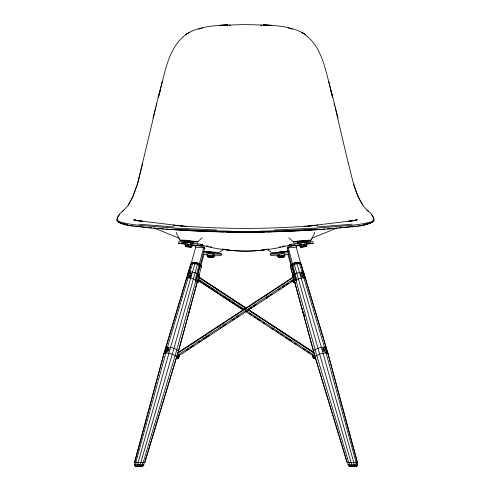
<?xml version="1.0" encoding="UTF-8"?>
<svg xmlns="http://www.w3.org/2000/svg" width="491" height="491" viewBox="0 0 491 491"><rect width="100%" height="100%" fill="white"/><g stroke="black" fill="none" stroke-linecap="round" stroke-linejoin="round"><path stroke-width="0.74" d="M292.869 277.194L292.894 276.102M197.124 281.503L198.45 281.263L198.487 280.177M176.692 357.509L177.957 357.27L177.994 356.368L294.453 279.944M373.939 219.219L373.823 221.03C363.929 228.119 348.935 225.983 337.342 228.247C306.789 230.641 276.151 231.979 245.5 231.973C212.167 231.924 178.828 230.506 145.631 227.517C136.363 225.541 124.874 227.223 117.177 221.03L117.061 219.219M314.657 355.521L347.106 462.491L357.417 462.491L327.927 353.238L303.647 272.388C299.933 271.713 295.791 273.002 292.888 275.365L293.047 276.335L290.733 267.392L290.709 265.563L291.292 264.717L291.378 265.306M290.733 267.392L290.623 266.631C293.409 264.367 297.374 263.133 300.934 263.777L303.819 273.352L300.934 263.777L300.283 262.918L298.166 262.28L294.115 263.09L294.072 263.63L319.635 354.189L351.102 462.491M117.515 217.82L117.374 219.643L118.325 220.975L120.32 222.006L127.844 223.749L138.523 225.283L173.875 228.033L216.537 229.997M191.864 241.682L183.806 240.578L193.429 241.56L193.313 242.922L183.622 241.94L187.316 242.529M207.214 254.651L207.098 255.983L207.84 257.026L210.492 257.53L213.112 257.474L214.021 256.566L214.137 255.234M207.687 254.872L207.57 256.204L208.196 257.198M208.957 255.111L209.166 257.382M210.694 255.308L210.492 257.53M212.419 255.406L211.805 257.603M213.683 255.375L213.567 256.707L212.769 257.585M191.558 242.585L191.674 241.222M169.014 350.181L168.726 348.205L166.983 348.199L165.528 350.169L165.817 352.145M295.097 282.399L293.44 282.448L292.611 281.061M192.202 244.972L192.042 246.304L191.109 247.188L186.187 246.66L185.144 245.488L185.377 243.487M185.856 243.475L185.623 245.475L186.212 246.556L191.109 247.188M187.132 243.573L187.181 246.629M188.783 244.426L188.501 246.77M190.582 243.978L189.814 246.942M191.754 244.849L191.6 246.181L190.766 247.096M178.712 243.34L178.908 241.713L183.346 241.903L202.519 244.549L204.765 247.961L196.112 281.005L195.037 280.386L203.605 247.906L201.691 246.046L183.143 243.536L178.712 243.34L185.53 244.303M183.143 243.536L183.346 241.903M183.824 241.824L184.002 240.467M185.254 242.266L185.432 240.903M168.622 348.187L167.388 347.462L168.382 347.898L168.935 348.831L168.272 351.114L167.235 351.851L165.498 351.844C164.872 350.243 165.878 348.193 167.388 347.462L188.299 277.163L189.483 276.992L191.171 275.156L191.226 273.99L190.68 273.064L189.661 272.634L188.188 273.972L187.501 276.237L187.734 276.979L188.299 277.163M192.515 263.084L192.601 262.495L193.755 262.28L199.027 263.63M200.543 265.306L200.629 264.717L201.212 265.563L201.187 267.392L201.212 265.563L200.021 264.6M315.627 358.338L313.884 358.344L312.429 356.374L312.62 355.054M312.81 354.987L312.589 356.515L312.81 355.22M313.859 357.012L313.884 358.344M188.317 272.266L190.987 263.777C194.546 263.133 198.517 264.367 201.304 266.631L198.953 276.034L199.113 275.07C196.21 272.714 192.073 271.425 188.366 272.1L163.853 354.177L190.987 263.777L192.601 262.495M165.535 348.334L165.676 347.395C170.082 346.591 174.999 348.125 178.448 350.924L144.814 462.491L134.509 462.491L163.994 353.238L164.804 351.992M186.531 278.078L186.408 278.888L186.531 278.078C190.318 277.39 194.534 278.704 197.505 281.11L178.307 351.869M188.366 272.1L188.194 273.057L190.649 265.25M176.637 357.712L197.505 281.11M312.822 355.435L312.669 356.448L312.902 355.159M312.712 354.993L312.509 356.306L313.958 358.283L315.707 358.289M313.939 356.957L313.995 358.037L312.73 356.306M144.176 462.491L143.826 464.824L142.703 465.83L135.228 465.83L134.503 464.83L134.994 462.491M189.814 309.085L190.379 306.126M142.856 462.491L142.408 464.793L141.525 466.45M140.678 462.491L139.794 466.45M138.223 462.491L137.824 466.45M136.148 462.491L135.663 464.842L136.142 466.45M212.664 255.891L213.057 254.258L221.576 254L221.079 255.553L212.664 255.891L203.249 254.215M152.977 118.036L162.312 81.273M158.102 97.549C165.056 75.178 167.118 45.246 189.501 32.24L185.389 34.652C197.855 26.551 213.358 25.63 227.793 24.863L219.36 25.354L245.5 24.55L271.64 25.354L263.207 24.863C277.642 25.63 293.145 26.551 305.611 34.652L301.499 32.24C323.882 45.246 325.944 75.178 332.898 97.549M142.642 163.245L137.535 183.72L132.699 197.044L128.151 205.152M155.85 107.474L137.498 184.15L132.533 197.554L127.881 205.754L122.541 211.615M156.224 105.995L156.789 103.779M200.021 265.594L175.183 355.484L143.237 462.491M197.382 281.92L199.113 275.07M134.595 462.491L163.656 354.913M158.697 96.42L159.287 94.235M159.685 92.781L160.281 90.596M135.792 462.491L166.081 352.022M189.63 269.258L195.7 247.145L194.626 245.58L191.594 245.15M299.719 244.972L299.878 246.304L300.817 247.188L304.739 246.629L304.788 243.573M312.828 355.159L312.509 356.306L313.485 355.73M200.942 265.563L203.998 254.62L202.464 254.584M138.094 462.491L170.543 347.401L194.915 263.784L195.663 262.495M140.819 462.491L173.961 348.346L197.812 263.09M144.704 462.491L176.778 356.773C173.323 353.968 168.407 352.434 163.994 353.238M304.555 276.433L304.316 277.157L303.745 277.323L301.566 276.359L300.94 275.255L300.903 274.088L301.462 273.174C303.285 271.928 304.512 275.015 304.555 276.433L303.536 277.034M188.421 313.448L189.673 309.821M277.783 255.234L277.9 256.566L278.808 257.474L280.115 257.603L282.755 257.382L282.963 255.111M293.207 276.169L292.82 277.255L178.227 352.378M117.318 218.581L118.086 216.666M176.723 232.458L176.373 233.2L179.902 240.093L190.79 241.738M313.049 356L313.148 357.135L314.105 357.436M326.122 352.17L326.417 350.2L324.974 348.223L324.011 347.916L323.225 348.217L322.832 349.046L323.495 351.323M300.652 274.236L301.057 273.413L301.848 273.119L303.69 274.285L304.34 276.562L303.935 277.384L303.143 277.673M178.908 356.65L178.03 357.473M193.546 241.971L197.542 241.83L186.69 240.289L179.902 240.093M199.125 280.441L198.229 281.257M300.21 241.738L311.098 240.093L314.627 233.2L314.277 232.458M177.957 357.27L178.436 356.386L177.128 356.748M304.739 246.629L305.709 246.556L306.304 245.475L306.065 243.475M300.817 247.188L305.733 246.66L306.783 245.488L306.544 243.487M282.755 257.382L283.724 257.198L284.823 255.983L284.712 254.651M305.733 246.66L306.783 245.488L299.878 246.304L301.179 247.2M313.215 243.34L308.778 243.536L290.236 246.046L288.315 247.906L296.883 280.386L295.809 281.005L287.155 247.961L289.402 244.549L308.575 241.903L313.012 241.713L313.215 243.34L306.39 244.303M301.885 267.779L296.22 247.145L297.3 245.58L299.571 245.261M357.338 464.805L348.094 464.824L349.224 465.83L349.224 466.45L356.699 466.45L357.417 464.83L356.853 462.491L357.338 464.805L356.601 466.45M190.876 264.539L191.637 262.918L193.755 262.28M199.266 280.404L198.61 281.503M199.352 280.484L198.468 281.809L197.253 281.834M177.895 358.166L179.166 356.441L177.938 358.412L176.189 358.418M177.938 358.412L179.381 356.441L179.184 355.128M118.521 216.065L119.405 214.874M179.117 355.423L179.264 356.441L177.932 358.025L179.209 356.3L179.037 355.146M176.226 358.264L177.969 358.27L179.424 356.3L179.233 354.981M197.13 281.797L198.174 281.816L199.033 280.674M197.02 282.043L198.211 282.067L199.321 280.6M213.554 256.345L212.756 257.309L213.112 257.474M190.741 247.2L192.042 246.304L185.144 245.488M372.117 222.435L373.307 221.202M199.119 280.613L198.432 281.036M189.992 277.292L190.876 276.464M197.394 242.118L202.132 237.712M123.916 209.964C120.872 212.695 116.698 215.905 116.962 220.441C119.301 223.835 124.1 223.657 127.703 224.669M291.9 264.6L290.709 265.563L290.623 266.631L292.931 275.543M224.074 249.213L219.943 252.11L217.9 252.386L204.483 251.417M315.228 357.509L313.97 357.27L313.491 356.386L314.927 355.668L246.777 310.95M293.833 277.022L177.76 353.256M294.017 278.784L176.999 355.668L177.994 356.368L176.238 356.681M187.341 346.916L189.256 345.658M191.815 343.982L193.73 342.724M196.29 341.049L198.204 339.79M201.396 337.698L202.679 336.857M204.594 335.605L206.508 334.346M209.068 332.671L210.983 331.413M217.372 327.221L219.931 325.545M221.846 324.287L224.399 322.612M231.427 318.002L232.709 317.168M235.901 315.069L237.178 314.234M248.673 306.697L249.944 305.862M253.129 303.776L254.406 302.941M261.415 298.35L262.685 297.515M265.87 295.429L267.147 294.594M277.341 287.916L279.888 286.247M283.074 284.166L284.344 283.332M186.727 350.12L188.636 348.868M190.539 347.616L193.215 345.811M198.806 342.196L200.076 341.362M203.256 339.275L204.526 338.446M205.404 337.82L207.325 336.556M207.705 336.36L208.976 335.525M220.416 328.019L221.686 327.19M223.362 326.042L225.498 324.686M232.489 320.101L234.397 318.849M236.828 317.211L238.847 315.928M249.643 308.845L251.545 307.599L249.624 308.827M253.448 306.353L255.983 304.684L254.068 305.918M284.498 285.958L282.595 287.21L284.547 285.989M287.032 284.295L288.297 283.46M278.833 289.727L280.103 288.898M286.456 284.743L288.358 283.497M290.899 281.84L292.802 280.594M292.624 280.606L293.704 282.104L294.637 281.527M302.051 273.886L303.156 273.235M313.958 358.283L315.425 357.417M371.589 222.693L363.34 225.038M278.808 257.474L279.164 257.309L278.372 256.345L277.9 256.566L284.35 256.204L284.24 254.872M283.724 257.198L284.823 255.983L284.369 255.842M292.9 263.63L294.115 263.09M292.986 264.115L298.909 262.66L300.283 262.918L301.051 264.539M337.016 227.959L311.681 238.288M324.569 347.585L323.563 348.021L323.004 348.948L323.035 350.12L324.692 351.979L326.447 351.979L326.54 350.126L325.318 348.021L324.569 347.585L303.665 277.28M301.462 273.174L302.407 272.793L299.455 263.501L298.166 262.28M193.012 241.701L193.429 241.56M198.174 281.816L196.995 281.724M177.994 357.626L178.865 356.791L178.233 356.797M207.552 255.842L207.098 255.983L210.578 256.64L214.021 256.566M198.505 29.19L202.605 28.024M282.276 246.421L284.436 245.844M353.821 220.68L357.331 219.784L353.784 220.698M288.647 250.895L277.108 252.362A10.63 0.964 -4.6 0 1 271.063 252.11L266.926 249.213M294.49 281.03L293.471 281.263L293.434 280.177M289.451 245.138C260.966 252.89 230.782 253.006 202.274 245.297M348.094 464.824L349.334 465.83L349.334 466.45M363.297 224.669C366.9 223.657 371.699 223.835 374.038 220.441C374.302 215.905 370.128 212.695 367.084 209.964M299.136 241.682L307.194 240.578L297.571 241.56L297.687 242.922L298.111 243.07L302.309 242.714M279.397 246.998L280.834 246.709M303.684 242.529L307.378 241.94L297.687 242.922M288.671 254.215L279.262 255.891L270.842 255.553L270.345 254L278.863 254.258L288.34 252.552M270.345 254L277.673 252.773M279.87 252.411L285.731 251.429L288.542 251.453M222.202 249.078C237.552 251.901 253.448 251.901 268.798 249.078M260.506 250.404L268.037 249.189M348.051 221.3L353.391 220.662L307.82 226.118M357.509 225.946L362.628 225.173M308.526 242.351L310.772 242.032M356.067 226.13L344.995 227.394M303.647 272.388L305.512 278.888L305.39 278.078C301.603 277.39 297.386 278.704 294.422 281.11L314.031 353.33M352.293 224.191L317.376 226.922M306.341 226.265L304.125 226.486L306.396 226.271M296.22 247.145L287.155 247.961M307.912 226.13L317.763 225.216C269.712 229.444 221.288 229.444 173.237 225.216L183.088 226.13M339.14 227.934L342.804 227.597M297.454 241.971L293.606 242.118L288.868 237.712M327.294 228.916L331.744 228.554M333.229 228.438L336.943 228.137M279.931 251.785L281.38 251.68M325.128 229.064C272.137 233.274 218.863 233.274 165.872 229.064M291.55 244.401L289.402 244.549L290.236 246.046L297.3 245.58M293.704 244.254L295.134 244.156M302.794 230.205L305.684 230.009M310.748 229.671L312.92 229.524M292.513 230.813L297.656 230.512M316.585 229.082L289.015 230.445L259.972 231.181M278.98 231.494L267.577 231.899M282.012 231.353L288.849 231.034M274.463 229.997L317.125 228.033L352.477 225.283L363.156 223.749L370.68 222.006L372.675 220.975L373.626 219.643L373.485 217.82M228.91 25.274L230.347 25.225M185.85 246.568L186.212 246.556M264.532 231.991L226.468 231.991M292.483 281.134L293.237 282.135L294.913 282.159L294.508 282.098M289.457 254.584L287.929 254.62L290.985 265.563M203.378 251.453L206.195 251.429M312.429 356.374L313.921 358.092M349.224 465.83L356.699 465.83M231.028 231.181L201.985 230.445L174.415 229.082M293.704 282.104L294.919 282.135M223.423 231.899L212.02 231.494M305.709 246.556L306.071 246.568M260.653 25.225L262.09 25.274M202.151 231.034L208.988 231.353M204.765 247.961L195.7 247.145M193.344 230.512L198.487 230.813M190.066 242.892L192.889 243.07M173.624 226.922L138.708 224.191M178.08 229.524L180.252 229.671M185.316 230.009L188.206 230.205M194.626 245.58L201.691 246.046L202.519 244.549L200.371 244.401M196.787 244.156L198.223 244.254M209.62 251.68L211.069 251.785M154.057 228.137L157.771 228.438M159.256 228.554L163.706 228.916M184.604 226.271L186.875 226.486L184.659 226.265M148.196 227.597L151.86 227.934M183.18 226.118L137.609 220.662L142.949 221.3M146.005 227.394L134.933 226.13M181.154 242.032L183.395 242.351M128.372 225.173L133.491 225.946M222.963 249.189L230.494 250.404M207.656 251.674L210.59 252.165M213.517 252.65L221.576 254M203.581 252.552L213.057 254.258M245.684 311.564L313.933 356.368L315.682 356.681M127.66 225.038L119.411 222.693M210.166 246.709L211.603 246.998M197.437 281.03L198.45 281.263M137.216 220.698L133.669 219.784L137.179 220.68M206.564 245.844L208.724 246.421M288.395 28.024L292.495 29.19M293.28 281.631L292.415 280.821M313.902 357.491L312.994 356.245M297.571 241.56L297.988 241.701M179.319 238.288L153.984 227.959M191.165 273.346L189.422 273.34L188.538 274.174L187.863 276.451L188.249 277.286M198.935 264.115L193.012 262.66L189.661 272.634L190.68 273.223M245.052 308.551L246.905 311.165M166.639 347.892L167.658 348.487M178.448 355.73L179.264 356.441M165.915 348.813L166.774 349.322M176.502 357.411L177.969 358.27M165.258 351.102L166.099 351.599M197.265 281.49L198.211 282.067M246.2 308.133L199.1 277.255L198.714 276.169M248.115 309.385L313.694 352.378M248.747 309.815L313.663 352.372M199.291 277.906L200.567 278.741M216.488 289.168L217.765 290.003M229.223 297.515L230.5 298.35M233.047 300.019L234.956 301.271M248.317 310.067L314.805 353.673M199.119 280.594L201.028 281.84M203.569 283.497L205.471 284.743M207.38 285.989L209.283 287.235M210.553 288.064L213.094 289.727L211.867 288.874M216.267 291.801L217.538 292.636L216.304 291.783M240.406 307.581L242.315 308.827M257.671 318.892L259.592 320.157M271.781 328.148L273.064 328.988M289.089 339.502L291.016 340.76M303.199 348.751L304.481 349.592M198.787 280.84L242.511 309.49M246.2 308.145L199.058 277.194L199.027 276.102M198.088 277.022L245.764 308.391M197.904 278.784L244.236 309.281M199.186 280.551L201.089 281.797M207.429 285.958L209.332 287.21M236.588 305.101L238.491 306.353M240.394 307.599L242.296 308.845M249.311 313.454L251.239 314.713M254.442 316.818L255.725 317.659M257.652 318.923L260.218 320.605M263.428 322.71L264.71 323.551M271.762 328.184L273.69 329.443M276.255 331.13L278.176 332.389M280.742 334.076L282.669 335.335M285.879 337.44L287.161 338.281M289.082 339.545L291.648 341.227M294.858 343.332L296.141 344.173M303.192 348.806L305.12 350.065M307.685 351.752L309.606 353.011M197.474 279.944L243.143 309.913M368.459 211.615C355.312 199.143 352.771 179.921 348.358 163.245M293.385 281.214L292.857 280.49M117.693 221.202L118.883 222.435M279.152 257.585L278.354 256.707L278.237 255.375M301.155 247.096L300.326 246.181L300.167 244.849M296.263 262.495L297.006 263.784L321.378 347.401L353.827 462.491M311.098 240.093L299.639 240.78L293.458 241.83L293.606 242.118M292.348 280.987L293.44 282.448M371.595 214.874L372.479 216.065M314.338 355.938L315.062 356.926M135.32 465.83C130.931 464.155 148.276 464.007 142.586 465.83L142.586 466.45M280.115 257.603L279.502 255.406M185.592 245.617L186.187 246.66M362.849 205.152L358.301 197.044L353.465 183.72M302.106 246.942L301.339 243.978M301.965 308.348L302.775 311.079M372.915 216.666L373.682 218.581M303.027 311.797L304.267 315.388M302.247 309.821L304.254 315.621M325.871 352.157L356.135 462.491M347.217 462.491L315.148 356.773L292.888 275.365M305.733 279.618L328.068 354.177L357.331 462.491M302.1 272.1L302.321 272.818M348.684 462.491L316.738 355.484L291.906 265.594M302.29 269.258L303.303 272.941M330.719 90.596L331.315 92.781M331.713 94.235L332.303 96.42M293.581 278.317L294.539 281.92M328.688 81.273L338.023 118.036M334.211 103.779L334.776 105.995M335.15 107.474L348.389 163.706M278.863 254.258L279.262 255.891M355.772 462.491L356.257 464.842L355.779 466.45M353.698 462.491L354.097 466.45M351.249 462.491L352.133 466.45M349.07 462.491L349.512 464.793L350.402 466.45M347.653 462.491L348.193 464.805M303.745 277.323L303.819 277.783M178.994 355.061L179.221 356.583M177.957 357.092L178.11 358.105M328.068 354.177L327.927 353.238C323.514 352.434 318.598 353.968 315.148 356.773L315.283 357.712M326.386 348.334L326.245 347.395C321.838 346.591 316.928 348.125 313.473 350.924L313.614 351.869M299.32 262.495L299.412 263.084M306.998 240.467L307.176 241.824M305.568 240.903L305.746 242.266M308.575 241.903L308.778 243.536M303.42 246.77L303.137 244.426M281.435 257.53L281.233 255.308M299.326 241.222L299.442 242.585M313.933 356.368L313.97 357.27M142.703 465.83L142.703 466.45L135.228 466.45L135.228 465.83M294.269 262.949A3.48 0.921 -16 0 1 298.467 262.464M193.46 262.464A3.48 0.921 16 0 1 197.652 262.949M166.633 350.175L167.026 351.004L167.94 349.764L167.517 349.347L166.633 350.175M189.072 275.316L189.465 276.145L190.379 274.905L189.606 274.598L189.072 275.316M324.146 349.475L324.244 350.605L325.202 350.912L325.103 349.782L324.146 349.475M303.162 275.819L302.382 276.114L301.971 274.678L302.609 274.684L303.162 275.819M268.657 296.361L266.122 298.025L268.675 296.368M271.824 294.281L270.553 295.116L271.848 294.293M284.866 252.214L281.509 253.043L276.273 253.074L281.809 252.116L284.866 252.214M356.552 220.005L349.518 221.11L356.552 220.005M214.727 253.074L209.491 253.043L206.134 252.214L209.191 252.116L214.727 253.074M141.482 221.11L134.448 220.005L141.482 221.11M225.799 298.031L223.258 296.368L225.811 298.025M229.61 300.523L227.701 299.277L229.616 300.523M234.054 303.426L232.151 302.186L234.054 303.438"/></g></svg>
